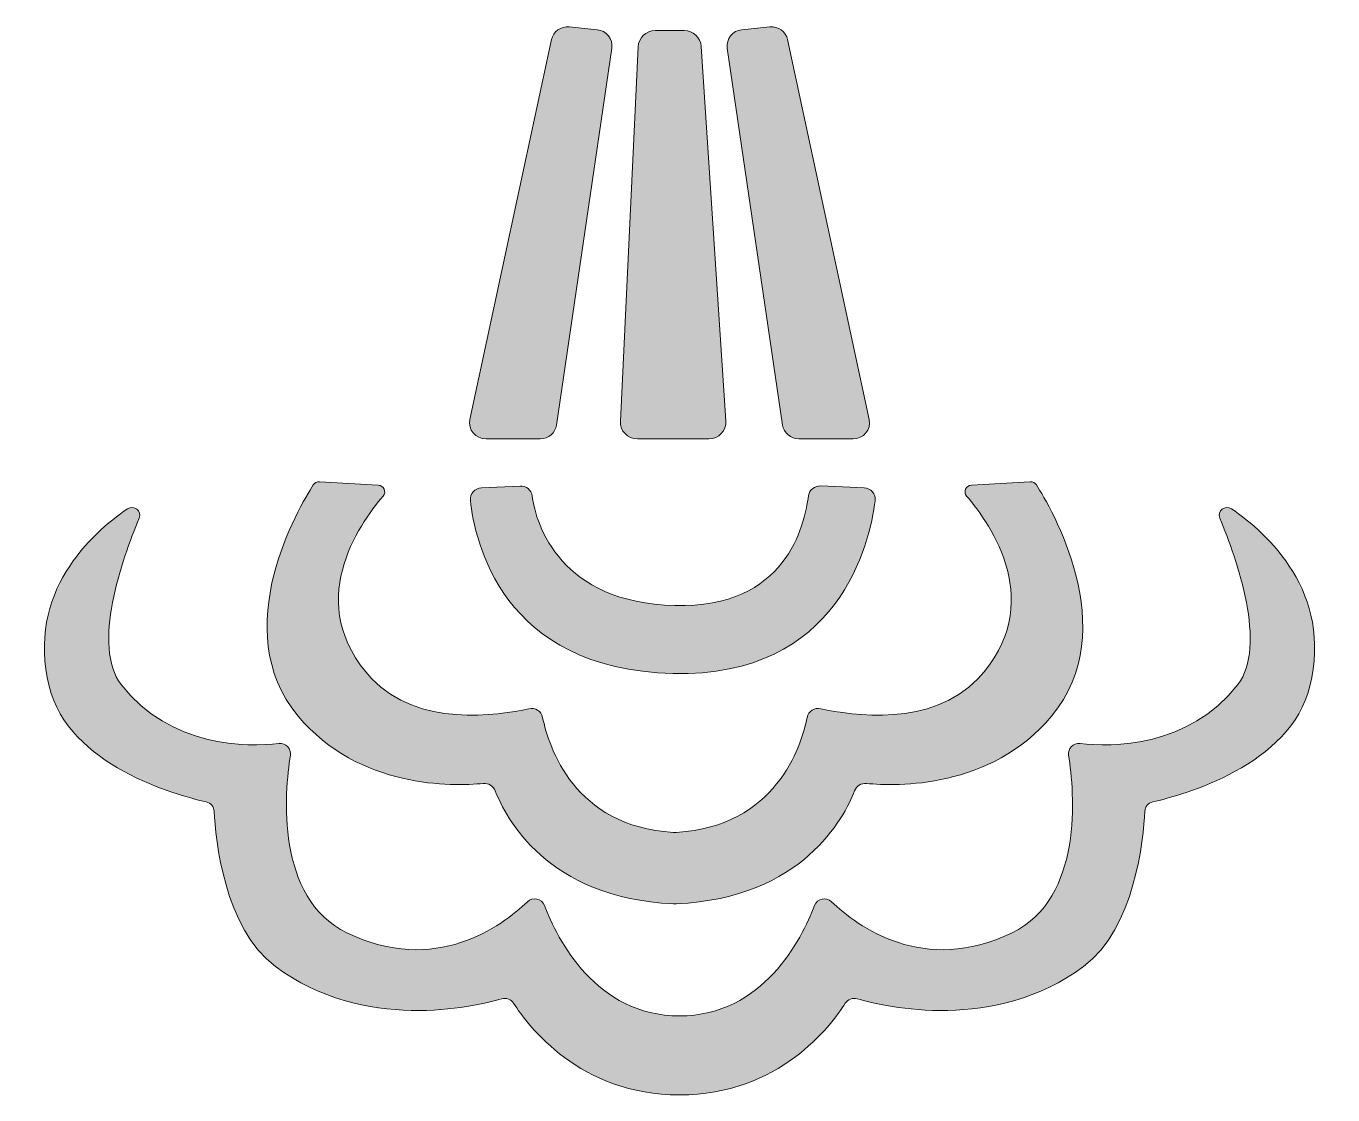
# Model space of a CAD drawing. Extents: x 34.2 to 66.2, y -63.2 to -37.
import ezdxf

# ---------------------------------------------------------------- set-up
doc = ezdxf.new("R2010")
doc.units = 0
doc.header["$MEASUREMENT"] = 0
doc.layers.add('Layer 1', color=7, linetype='Continuous')

# ---------------------------------------------------------------- blocks, each defined once
blk = doc.blocks.new('block 2')
at = {"layer": 'Layer 1', "true_color": 0xfffeff}
h = blk.add_hatch(color=7, dxfattribs=at)
h.dxf.hatch_style = 2
edge = h.paths.add_edge_path()
edge.add_spline(control_points=[(47.066, -37.303), (47.066, -37.303), (45.065, -46.627), (45.065, -46.627), (45.012, -46.873), (45.204, -47.104), (45.46, -47.104), (45.46, -47.104), (46.791, -47.104), (46.791, -47.104), (46.992, -47.104), (47.162, -46.959), (47.191, -46.765), (47.191, -46.765), (48.548, -37.508), (48.548, -37.508), (48.581, -37.285), (48.417, -37.08), (48.189, -37.058), (48.189, -37.058), (47.501, -36.991), (47.501, -36.991), (47.296, -36.971), (47.109, -37.105), (47.066, -37.303)], knot_values=[0, 0, 0, 0, 1, 1, 1, 2, 2, 2, 3, 3, 3, 4, 4, 4, 5, 5, 5, 6, 6, 6, 7, 7, 7, 8, 8, 8, 8], degree=3, periodic=1)
h = blk.add_hatch(color=7, dxfattribs=at)
h.dxf.hatch_style = 2
edge = h.paths.add_edge_path()
edge.add_spline(control_points=[(49.194, -37.476), (49.194, -37.476), (48.757, -46.67), (48.757, -46.67), (48.745, -46.906), (48.938, -47.104), (49.179, -47.104), (49.179, -47.104), (50.926, -47.104), (50.926, -47.104), (51.17, -47.104), (51.363, -46.902), (51.348, -46.663), (51.348, -46.663), (50.742, -37.468), (50.742, -37.468), (50.728, -37.25), (50.543, -37.081), (50.32, -37.081), (50.32, -37.081), (49.616, -37.081), (49.616, -37.081), (49.39, -37.081), (49.204, -37.255), (49.194, -37.476)], knot_values=[0, 0, 0, 0, 1, 1, 1, 2, 2, 2, 3, 3, 3, 4, 4, 4, 5, 5, 5, 6, 6, 6, 7, 7, 7, 8, 8, 8, 8], degree=3, periodic=1)
h = blk.add_hatch(color=7, dxfattribs=at)
h.dxf.hatch_style = 2
edge = h.paths.add_edge_path()
edge.add_spline(control_points=[(52.863, -37.303), (52.863, -37.303), (54.864, -46.627), (54.864, -46.627), (54.917, -46.873), (54.726, -47.104), (54.469, -47.104), (54.469, -47.104), (53.138, -47.104), (53.138, -47.104), (52.937, -47.104), (52.767, -46.959), (52.739, -46.765), (52.739, -46.765), (51.381, -37.508), (51.381, -37.508), (51.348, -37.285), (51.512, -37.08), (51.74, -37.058), (51.74, -37.058), (52.428, -36.991), (52.428, -36.991), (52.633, -36.971), (52.82, -37.105), (52.863, -37.303)], knot_values=[0, 0, 0, 0, 1, 1, 1, 2, 2, 2, 3, 3, 3, 4, 4, 4, 5, 5, 5, 6, 6, 6, 7, 7, 7, 8, 8, 8, 8], degree=3, periodic=1)
h = blk.add_hatch(color=7, dxfattribs=at)
h.dxf.hatch_style = 2
edge = h.paths.add_edge_path()
edge.add_spline(control_points=[(50.138, -58.517), (53.233, -58.378), (54.251, -56.4), (54.504, -55.745), (54.551, -55.625), (54.671, -55.551), (54.8, -55.564), (55.527, -55.635), (57.849, -55.702), (59.342, -53.909), (61.107, -51.787), (59.308, -48.762), (58.969, -48.234), (58.936, -48.182), (58.879, -48.155), (58.817, -48.159), (58.817, -48.159), (57.378, -48.239), (57.378, -48.239), (57.238, -48.247), (57.166, -48.406), (57.257, -48.51), (57.848, -49.196), (59.238, -51.168), (57.533, -52.991), (56.408, -54.194), (54.424, -53.895), (53.679, -53.728), (53.523, -53.693), (53.372, -53.789), (53.341, -53.943), (53.19, -54.686), (52.565, -56.614), (50.138, -56.766), (50.138, -56.766), (50.052, -56.766), (50.052, -56.766), (47.625, -56.614), (47.001, -54.686), (46.85, -53.943), (46.818, -53.789), (46.667, -53.693), (46.511, -53.728), (45.766, -53.895), (43.782, -54.194), (42.657, -52.991), (40.952, -51.168), (42.342, -49.196), (42.934, -48.51), (43.024, -48.406), (42.952, -48.247), (42.812, -48.239), (42.812, -48.239), (41.373, -48.159), (41.373, -48.159), (41.311, -48.155), (41.254, -48.182), (41.221, -48.234), (40.883, -48.762), (39.083, -51.787), (40.849, -53.909), (42.341, -55.702), (44.663, -55.635), (45.39, -55.564), (45.52, -55.551), (45.64, -55.625), (45.686, -55.745), (45.939, -56.4), (46.958, -58.378), (50.052, -58.517), (50.052, -58.517), (50.138, -58.517), (50.138, -58.517)], knot_values=[0, 0, 0, 0, 1, 1, 1, 2, 2, 2, 3, 3, 3, 4, 4, 4, 5, 5, 5, 6, 6, 6, 7, 7, 7, 8, 8, 8, 9, 9, 9, 10, 10, 10, 11, 11, 11, 12, 12, 12, 13, 13, 13, 14, 14, 14, 15, 15, 15, 16, 16, 16, 17, 17, 17, 18, 18, 18, 19, 19, 19, 20, 20, 20, 21, 21, 21, 22, 22, 22, 23, 23, 23, 24, 24, 24, 24], degree=3, periodic=1)
h = blk.add_hatch(color=7, dxfattribs=at)
h.dxf.hatch_style = 2
edge = h.paths.add_edge_path()
edge.add_spline(control_points=[(54.741, -48.307), (54.909, -48.314), (55.034, -48.458), (55.013, -48.622), (54.88, -49.652), (54.134, -52.965), (50.049, -52.864), (45.841, -52.759), (45.18, -49.604), (45.076, -48.614), (45.059, -48.453), (45.183, -48.314), (45.348, -48.306), (45.348, -48.306), (46.295, -48.261), (46.295, -48.261), (46.444, -48.253), (46.574, -48.358), (46.593, -48.503), (46.684, -49.226), (47.296, -51.13), (50.095, -51.198), (52.83, -51.265), (53.27, -49.236), (53.377, -48.496), (53.398, -48.354), (53.527, -48.253), (53.674, -48.259), (53.674, -48.259), (54.741, -48.307), (54.741, -48.307)], knot_values=[0, 0, 0, 0, 1, 1, 1, 2, 2, 2, 3, 3, 3, 4, 4, 4, 5, 5, 5, 6, 6, 6, 7, 7, 7, 8, 8, 8, 9, 9, 9, 10, 10, 10, 10], degree=3, periodic=1)
h = blk.add_hatch(color=7, dxfattribs=at)
h.dxf.hatch_style = 2
edge = h.paths.add_edge_path()
edge.add_spline(control_points=[(50.209, -61.27), (52.258, -61.27), (53.204, -59.395), (53.524, -58.558), (53.589, -58.388), (53.808, -58.34), (53.941, -58.467), (54.572, -59.073), (56.204, -60.281), (58.371, -59.23), (60.128, -58.377), (59.903, -55.797), (59.76, -54.87), (59.735, -54.707), (59.872, -54.567), (60.039, -54.585), (60.81, -54.667), (62.713, -54.688), (63.912, -53.137), (64.64, -52.196), (63.891, -50.058), (63.472, -49.051), (63.4, -48.876), (63.601, -48.716), (63.76, -48.824), (64.638, -49.421), (66.245, -50.867), (65.682, -53.179), (65.209, -55.123), (62.559, -55.851), (61.824, -56.017), (61.712, -56.043), (61.635, -56.135), (61.629, -56.248), (61.596, -56.913), (61.391, -59.13), (60.124, -60.06), (57.94, -61.666), (55.289, -61.059), (54.568, -60.85), (54.456, -60.817), (54.341, -60.863), (54.279, -60.96), (53.93, -61.511), (52.655, -63.209), (50.209, -63.209), (47.762, -63.209), (46.487, -61.511), (46.138, -60.96), (46.077, -60.863), (45.962, -60.817), (45.85, -60.85), (45.129, -61.059), (42.477, -61.666), (40.293, -60.06), (39.027, -59.13), (38.822, -56.913), (38.788, -56.248), (38.783, -56.135), (38.705, -56.043), (38.593, -56.017), (37.858, -55.851), (35.208, -55.123), (34.735, -53.179), (34.172, -50.867), (35.78, -49.421), (36.657, -48.824), (36.816, -48.716), (37.018, -48.876), (36.945, -49.051), (36.526, -50.058), (35.777, -52.196), (36.505, -53.137), (37.705, -54.688), (39.608, -54.667), (40.378, -54.585), (40.545, -54.567), (40.683, -54.707), (40.657, -54.87), (40.514, -55.797), (40.289, -58.377), (42.046, -59.23), (44.213, -60.281), (45.845, -59.073), (46.476, -58.467), (46.609, -58.34), (46.829, -58.388), (46.894, -58.558), (47.214, -59.395), (48.159, -61.27), (50.209, -61.27)], knot_values=[0, 0, 0, 0, 1, 1, 1, 2, 2, 2, 3, 3, 3, 4, 4, 4, 5, 5, 5, 6, 6, 6, 7, 7, 7, 8, 8, 8, 9, 9, 9, 10, 10, 10, 11, 11, 11, 12, 12, 12, 13, 13, 13, 14, 14, 14, 15, 15, 15, 16, 16, 16, 17, 17, 17, 18, 18, 18, 19, 19, 19, 20, 20, 20, 21, 21, 21, 22, 22, 22, 23, 23, 23, 24, 24, 24, 25, 25, 25, 26, 26, 26, 27, 27, 27, 28, 28, 28, 29, 29, 29, 30, 30, 30, 30], degree=3, periodic=1)
at = {"layer": 'Layer 1', "lineweight": 0}
for points, knots in [([(47.066, -37.303), (47.066, -37.303), (45.065, -46.627), (45.065, -46.627), (45.012, -46.873), (45.204, -47.104), (45.46, -47.104), (45.46, -47.104), (46.791, -47.104), (46.791, -47.104), (46.992, -47.104), (47.162, -46.959), (47.191, -46.765), (47.191, -46.765), (48.548, -37.508), (48.548, -37.508), (48.581, -37.285), (48.417, -37.08), (48.189, -37.058), (48.189, -37.058), (47.501, -36.991), (47.501, -36.991), (47.296, -36.971), (47.109, -37.105), (47.066, -37.303)], [0, 0, 0, 0, 1, 1, 1, 2, 2, 2, 3, 3, 3, 4, 4, 4, 5, 5, 5, 6, 6, 6, 7, 7, 7, 8, 8, 8, 8]), ([(49.194, -37.476), (49.194, -37.476), (48.757, -46.67), (48.757, -46.67), (48.745, -46.906), (48.938, -47.104), (49.179, -47.104), (49.179, -47.104), (50.926, -47.104), (50.926, -47.104), (51.17, -47.104), (51.363, -46.902), (51.348, -46.663), (51.348, -46.663), (50.742, -37.468), (50.742, -37.468), (50.728, -37.25), (50.543, -37.081), (50.32, -37.081), (50.32, -37.081), (49.616, -37.081), (49.616, -37.081), (49.39, -37.081), (49.204, -37.255), (49.194, -37.476)], [0, 0, 0, 0, 1, 1, 1, 2, 2, 2, 3, 3, 3, 4, 4, 4, 5, 5, 5, 6, 6, 6, 7, 7, 7, 8, 8, 8, 8]), ([(52.863, -37.303), (52.863, -37.303), (54.864, -46.627), (54.864, -46.627), (54.917, -46.873), (54.726, -47.104), (54.469, -47.104), (54.469, -47.104), (53.138, -47.104), (53.138, -47.104), (52.937, -47.104), (52.767, -46.959), (52.739, -46.765), (52.739, -46.765), (51.381, -37.508), (51.381, -37.508), (51.348, -37.285), (51.512, -37.08), (51.74, -37.058), (51.74, -37.058), (52.428, -36.991), (52.428, -36.991), (52.633, -36.971), (52.82, -37.105), (52.863, -37.303)], [0, 0, 0, 0, 1, 1, 1, 2, 2, 2, 3, 3, 3, 4, 4, 4, 5, 5, 5, 6, 6, 6, 7, 7, 7, 8, 8, 8, 8]), ([(50.138, -58.517), (53.233, -58.378), (54.251, -56.4), (54.504, -55.745), (54.551, -55.625), (54.671, -55.551), (54.8, -55.564), (55.527, -55.635), (57.849, -55.702), (59.342, -53.909), (61.107, -51.787), (59.308, -48.762), (58.969, -48.234), (58.936, -48.182), (58.879, -48.155), (58.817, -48.159), (58.817, -48.159), (57.378, -48.239), (57.378, -48.239), (57.238, -48.247), (57.166, -48.406), (57.257, -48.51), (57.848, -49.196), (59.238, -51.168), (57.533, -52.991), (56.408, -54.194), (54.424, -53.895), (53.679, -53.728), (53.523, -53.693), (53.372, -53.789), (53.341, -53.943), (53.19, -54.686), (52.565, -56.614), (50.138, -56.766), (50.138, -56.766), (50.052, -56.766), (50.052, -56.766), (47.625, -56.614), (47.001, -54.686), (46.85, -53.943), (46.818, -53.789), (46.667, -53.693), (46.511, -53.728), (45.766, -53.895), (43.782, -54.194), (42.657, -52.991), (40.952, -51.168), (42.342, -49.196), (42.934, -48.51), (43.024, -48.406), (42.952, -48.247), (42.812, -48.239), (42.812, -48.239), (41.373, -48.159), (41.373, -48.159), (41.311, -48.155), (41.254, -48.182), (41.221, -48.234), (40.883, -48.762), (39.083, -51.787), (40.849, -53.909), (42.341, -55.702), (44.663, -55.635), (45.39, -55.564), (45.52, -55.551), (45.64, -55.625), (45.686, -55.745), (45.939, -56.4), (46.958, -58.378), (50.052, -58.517), (50.052, -58.517), (50.138, -58.517), (50.138, -58.517)], [0, 0, 0, 0, 1, 1, 1, 2, 2, 2, 3, 3, 3, 4, 4, 4, 5, 5, 5, 6, 6, 6, 7, 7, 7, 8, 8, 8, 9, 9, 9, 10, 10, 10, 11, 11, 11, 12, 12, 12, 13, 13, 13, 14, 14, 14, 15, 15, 15, 16, 16, 16, 17, 17, 17, 18, 18, 18, 19, 19, 19, 20, 20, 20, 21, 21, 21, 22, 22, 22, 23, 23, 23, 24, 24, 24, 24]), ([(54.741, -48.307), (54.909, -48.314), (55.034, -48.458), (55.013, -48.622), (54.88, -49.652), (54.134, -52.965), (50.049, -52.864), (45.841, -52.759), (45.18, -49.604), (45.076, -48.614), (45.059, -48.453), (45.183, -48.314), (45.348, -48.306), (45.348, -48.306), (46.295, -48.261), (46.295, -48.261), (46.444, -48.253), (46.574, -48.358), (46.593, -48.503), (46.684, -49.226), (47.296, -51.13), (50.095, -51.198), (52.83, -51.265), (53.27, -49.236), (53.377, -48.496), (53.398, -48.354), (53.527, -48.253), (53.674, -48.259), (53.674, -48.259), (54.741, -48.307), (54.741, -48.307)], [0, 0, 0, 0, 1, 1, 1, 2, 2, 2, 3, 3, 3, 4, 4, 4, 5, 5, 5, 6, 6, 6, 7, 7, 7, 8, 8, 8, 9, 9, 9, 10, 10, 10, 10]), ([(50.209, -61.27), (52.258, -61.27), (53.204, -59.395), (53.524, -58.558), (53.589, -58.388), (53.808, -58.34), (53.941, -58.467), (54.572, -59.073), (56.204, -60.281), (58.371, -59.23), (60.128, -58.377), (59.903, -55.797), (59.76, -54.87), (59.735, -54.707), (59.872, -54.567), (60.039, -54.585), (60.81, -54.667), (62.713, -54.688), (63.912, -53.137), (64.64, -52.196), (63.891, -50.058), (63.472, -49.051), (63.4, -48.876), (63.601, -48.716), (63.76, -48.824), (64.638, -49.421), (66.245, -50.867), (65.682, -53.179), (65.209, -55.123), (62.559, -55.851), (61.824, -56.017), (61.712, -56.043), (61.635, -56.135), (61.629, -56.248), (61.596, -56.913), (61.391, -59.13), (60.124, -60.06), (57.94, -61.666), (55.289, -61.059), (54.568, -60.85), (54.456, -60.817), (54.341, -60.863), (54.279, -60.96), (53.93, -61.511), (52.655, -63.209), (50.209, -63.209), (47.762, -63.209), (46.487, -61.511), (46.138, -60.96), (46.077, -60.863), (45.962, -60.817), (45.85, -60.85), (45.129, -61.059), (42.477, -61.666), (40.293, -60.06), (39.027, -59.13), (38.822, -56.913), (38.788, -56.248), (38.783, -56.135), (38.705, -56.043), (38.593, -56.017), (37.858, -55.851), (35.208, -55.123), (34.735, -53.179), (34.172, -50.867), (35.78, -49.421), (36.657, -48.824), (36.816, -48.716), (37.018, -48.876), (36.945, -49.051), (36.526, -50.058), (35.777, -52.196), (36.505, -53.137), (37.705, -54.688), (39.608, -54.667), (40.378, -54.585), (40.545, -54.567), (40.683, -54.707), (40.657, -54.87), (40.514, -55.797), (40.289, -58.377), (42.046, -59.23), (44.213, -60.281), (45.845, -59.073), (46.476, -58.467), (46.609, -58.34), (46.829, -58.388), (46.894, -58.558), (47.214, -59.395), (48.159, -61.27), (50.209, -61.27)], [0, 0, 0, 0, 1, 1, 1, 2, 2, 2, 3, 3, 3, 4, 4, 4, 5, 5, 5, 6, 6, 6, 7, 7, 7, 8, 8, 8, 9, 9, 9, 10, 10, 10, 11, 11, 11, 12, 12, 12, 13, 13, 13, 14, 14, 14, 15, 15, 15, 16, 16, 16, 17, 17, 17, 18, 18, 18, 19, 19, 19, 20, 20, 20, 21, 21, 21, 22, 22, 22, 23, 23, 23, 24, 24, 24, 25, 25, 25, 26, 26, 26, 27, 27, 27, 28, 28, 28, 29, 29, 29, 30, 30, 30, 30])]:
    blk.add_open_spline(points, degree=3, knots=knots, dxfattribs=at)

msp = doc.modelspace()

# ---------------------------------------------------------------- block references
at = {"layer": 'Layer 1'}
msp.add_blockref('block 2', (0, 0), dxfattribs=at)

doc.saveas('drawing.dxf')
